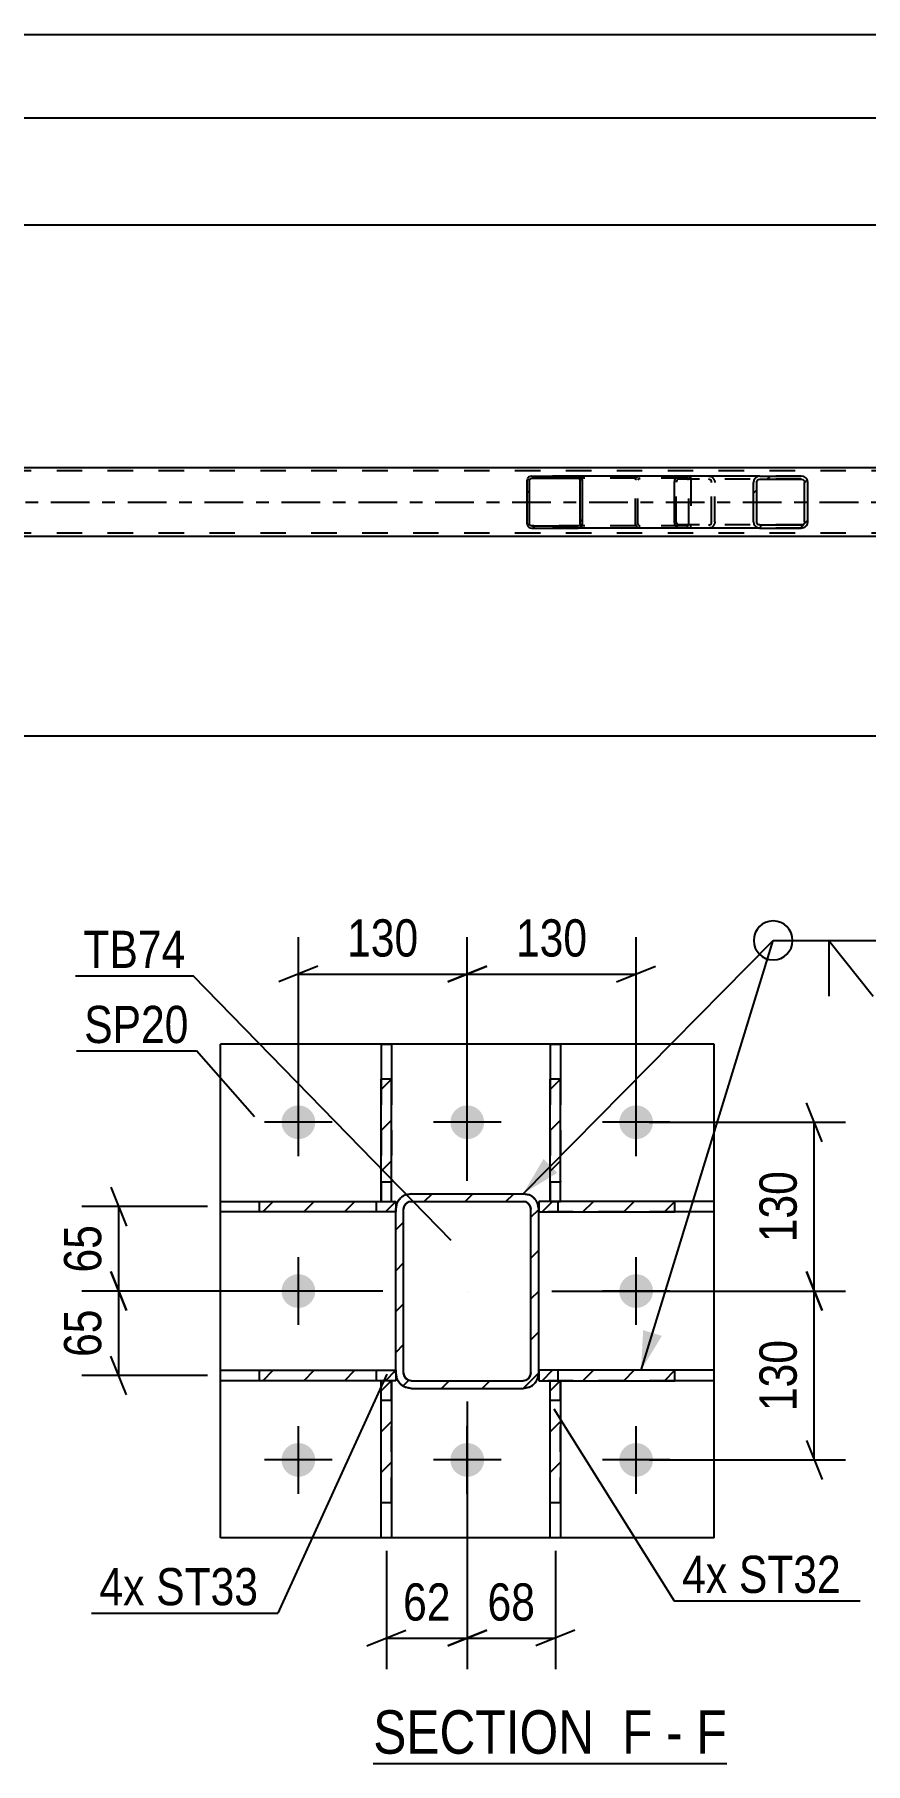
# Model space of a CAD drawing. Header units: millimetres. Extents: x 0 to 841, y 0 to 594.
# Drawn here: x 270.2 to 334.2, y 130.7 to 263.8 of the extents above; entities that cross this region are included whole.
import ezdxf

# ---------------------------------------------------------------- set-up
doc = ezdxf.new("R2010")
doc.units = ezdxf.units.MM
doc.linetypes.add('DXK_LINE_DOT2', pattern=[3.9198, 1.9599, -1.9599])
doc.linetypes.add('DXK_LINE_DOT3', pattern=[5.9187, 2.979, -0.9799, 0.9799, -0.9799])
doc.styles.add('Arial', font='ARIAL.TTF', dxfattribs={"height": 0.2})
doc.styles.add('Arial Narrow', font='ARIALN.TTF', dxfattribs={"height": 0.2})

# ---------------------------------------------------------------- blocks, each defined once
blk = doc.blocks.new('Unknown-318889158-17 - 6079')
at = {"color": 6, "linetype": 'Continuous'}
blk.add_line((296.3, 130.67), (323.52, 130.67), dxfattribs=at)
at = {"color": 0, "linetype": 'Continuous'}
for points in [[(314.41, 131.42), (314.41, 134.92), (296.3, 134.92), (296.3, 131.42)], [(317.8, 131.42), (317.8, 134.92), (315.46, 134.92), (315.46, 131.42)], [(320.13, 131.42), (320.13, 134.92), (318.85, 134.92), (318.85, 131.42)], [(323.52, 131.42), (323.52, 134.92), (321.18, 134.92), (321.18, 131.42)]]:
    blk.add_wipeout(points, dxfattribs=at)
at = {"color": 7, "linetype": 'Continuous', "style": 'Arial Narrow'}
for s, p in [('SECTION ', (296.3, 131.42)), ('F', (315.46, 131.42)), ('F', (321.18, 131.42)), ('-', (318.85, 131.42))]:
    blk.add_text(s, height=3.34, dxfattribs=at).set_placement(p)
blk = doc.blocks.new('Part-318889158-2640 - 2549')
at = {"linetype": 'Continuous'}
h = blk.add_hatch(dxfattribs=at)
h.set_pattern_fill('', scale=0.7, style=0, pattern_type=0)
h.set_pattern_definition([(45, (329.7184, 229.4932), (-1.57154, 1.57154), [])])
h.paths.add_polyline_path([(329.76, 229.31), (329.72, 229.49), (329.61, 229.65), (329.45, 229.75), (329.25, 229.79), (326.07, 229.79), (325.88, 229.75), (325.71, 229.65), (325.61, 229.49), (325.57, 229.31), (325.57, 226.27), (325.61, 226.09), (325.71, 225.93), (325.88, 225.83), (326.07, 225.79), (329.25, 225.79), (329.45, 225.83), (329.61, 225.93), (329.72, 226.09), (329.76, 226.27)])
h.paths.add_polyline_path([(329.49, 226.18), (329.43, 226.1), (329.35, 226.05), (329.25, 226.03), (326.07, 226.03), (325.97, 226.05), (325.89, 226.1), (325.84, 226.18), (325.82, 226.27), (325.82, 229.31), (325.84, 229.4), (325.89, 229.48), (325.97, 229.53), (326.07, 229.55), (329.25, 229.55), (329.35, 229.53), (329.43, 229.48), (329.49, 229.4), (329.51, 229.31), (329.51, 226.27)])
at = {"color": 2, "linetype": 'Continuous'}
for p, q in [((319.5, 229.31), (319.52, 229.49)), ((319.5, 226.27), (319.5, 229.31)), ((319.52, 229.49), (319.58, 229.65)), ((319.58, 229.65), (319.67, 229.75)), ((319.67, 229.75), (319.77, 229.79)), ((326.07, 229.79), (319.77, 229.79)), ((325.61, 229.49), (325.57, 229.31)), ((325.57, 226.27), (325.57, 229.31)), ((325.82, 229.31), (325.84, 229.4)), ((325.82, 226.27), (325.82, 229.31)), ((325.84, 229.4), (325.89, 229.48)), ((326.07, 229.79), (325.88, 229.75)), ((325.89, 229.48), (325.97, 229.53)), ((325.97, 229.53), (326.07, 229.55)), ((326.07, 229.79), (329.25, 229.79)), ((326.07, 229.55), (329.25, 229.55)), ((329.45, 229.75), (329.25, 229.79)), ((329.25, 229.55), (329.35, 229.53)), ((329.35, 229.53), (329.43, 229.48)), ((329.43, 229.48), (329.49, 229.4)), ((329.49, 229.4), (329.51, 229.31)), ((329.51, 226.27), (329.51, 229.31)), ((329.76, 229.31), (329.72, 229.49)), ((329.76, 226.27), (329.76, 229.31)), ((319.52, 226.09), (319.5, 226.27)), ((319.58, 225.93), (319.52, 226.09)), ((319.67, 225.83), (319.58, 225.93)), ((319.77, 225.79), (319.67, 225.83)), ((326.07, 225.79), (319.77, 225.79)), ((325.57, 226.27), (325.61, 226.09)), ((325.84, 226.18), (325.82, 226.27)), ((325.89, 226.1), (325.84, 226.18)), ((325.88, 225.83), (326.07, 225.79)), ((325.97, 226.05), (325.89, 226.1)), ((326.07, 226.03), (325.97, 226.05)), ((326.07, 226.03), (329.25, 226.03)), ((326.07, 225.79), (329.25, 225.79)), ((329.35, 226.05), (329.25, 226.03)), ((329.25, 225.79), (329.45, 225.83)), ((329.43, 226.1), (329.35, 226.05)), ((329.49, 226.18), (329.43, 226.1)), ((329.51, 226.27), (329.49, 226.18)), ((329.72, 226.09), (329.76, 226.27))]:
    blk.add_line(p, q, dxfattribs=at)
at = {"color": 7, "linetype": 'DXK_LINE_DOT2'}
for p, q in [((319.64, 229.4), (319.63, 229.31)), ((319.63, 226.27), (319.63, 229.31)), ((319.67, 229.48), (319.64, 229.4)), ((319.72, 229.53), (319.67, 229.48)), ((319.77, 229.55), (319.72, 229.53)), ((329.25, 229.55), (319.77, 229.55)), ((320.76, 229.55), (320.76, 229.79)), ((322.1, 229.79), (322.3, 229.75)), ((322.2, 229.53), (322.1, 229.55)), ((322.28, 229.48), (322.2, 229.53)), ((322.34, 229.4), (322.28, 229.48)), ((322.35, 229.31), (322.34, 229.4)), ((322.35, 226.27), (322.35, 229.31)), ((322.57, 229.49), (322.61, 229.31)), ((322.61, 226.27), (322.61, 229.31)), ((329.25, 229.79), (326.07, 229.79)), ((319.63, 226.27), (319.64, 226.18)), ((319.64, 226.18), (319.67, 226.1)), ((319.67, 226.1), (319.72, 226.05)), ((319.72, 226.05), (319.77, 226.03)), ((329.25, 226.03), (319.77, 226.03)), ((320.76, 225.79), (320.76, 226.03)), ((322.1, 226.03), (322.2, 226.05)), ((322.3, 225.83), (322.1, 225.79)), ((322.2, 226.05), (322.28, 226.1)), ((322.28, 226.1), (322.34, 226.18)), ((322.34, 226.18), (322.35, 226.27)), ((322.61, 226.27), (322.57, 226.09)), ((329.25, 225.79), (326.07, 225.79))]:
    blk.add_line(p, q, dxfattribs=at)
for centre, start, end in [((322.12, 229.29), 23.8494, 68.8059), ((322.12, 226.28), 291.1941, 336.1506)]:
    blk.add_arc(centre, 0.492, start, end, dxfattribs=at)
at = {"color": 2, "linetype": 'Continuous'}
for centre, start, end in [((326.06, 229.29), 111.1941, 156.1506), ((329.27, 229.29), 23.8494, 68.8059), ((326.06, 226.28), 203.8494, 248.8059), ((329.27, 226.28), 291.1941, 336.1506)]:
    blk.add_arc(centre, 0.492, start, end, dxfattribs=at)
blk = doc.blocks.new('Part-318889158-2665 - 2549')
at = {"linetype": 'Continuous'}
h = blk.add_hatch(dxfattribs=at)
h.set_pattern_fill('', scale=0.7, style=0, pattern_type=0)
h.set_pattern_definition([(45, (312.3856, 229.592), (-1.57154, 1.57154), [])])
h.paths.add_polyline_path([(312.41, 229.47), (312.39, 229.59), (312.31, 229.7), (312.2, 229.77), (312.07, 229.79), (308.5, 229.79), (308.37, 229.77), (308.25, 229.7), (308.18, 229.59), (308.15, 229.47), (308.15, 226.11), (308.18, 225.99), (308.25, 225.88), (308.37, 225.81), (308.5, 225.79), (312.07, 225.79), (312.2, 225.81), (312.31, 225.88), (312.39, 225.99), (312.41, 226.11)])
h.paths.add_polyline_path([(312.23, 226.05), (312.19, 226), (312.14, 225.96), (312.07, 225.95), (308.5, 225.95), (308.43, 225.96), (308.37, 226), (308.34, 226.05), (308.33, 226.11), (308.33, 229.47), (308.34, 229.53), (308.37, 229.58), (308.43, 229.62), (308.5, 229.63), (312.07, 229.63), (312.14, 229.62), (312.19, 229.58), (312.23, 229.53), (312.24, 229.47), (312.24, 226.11)])
at = {"color": 2, "linetype": 'Continuous'}
for p, q in [((308.18, 229.59), (308.15, 229.47)), ((308.15, 226.11), (308.15, 229.47)), ((308.33, 229.47), (308.34, 229.53)), ((308.33, 226.11), (308.33, 229.47)), ((308.34, 229.53), (308.37, 229.58)), ((308.5, 229.79), (308.37, 229.77)), ((308.37, 229.58), (308.43, 229.62)), ((308.43, 229.62), (308.5, 229.63)), ((308.5, 229.79), (312.07, 229.79)), ((308.5, 229.63), (312.07, 229.63)), ((319.77, 229.79), (312.07, 229.79)), ((312.2, 229.77), (312.07, 229.79)), ((312.07, 229.63), (312.14, 229.62)), ((312.14, 229.62), (312.19, 229.58)), ((312.19, 229.58), (312.23, 229.53)), ((312.23, 229.53), (312.24, 229.47)), ((312.24, 226.11), (312.24, 229.47)), ((312.41, 229.47), (312.39, 229.59)), ((312.41, 226.11), (312.41, 229.47)), ((308.15, 226.11), (308.18, 225.99)), ((308.34, 226.05), (308.33, 226.11)), ((308.37, 226), (308.34, 226.05)), ((308.43, 225.96), (308.37, 226)), ((308.37, 225.81), (308.5, 225.79)), ((308.5, 225.95), (308.43, 225.96)), ((308.5, 225.95), (312.07, 225.95)), ((308.5, 225.79), (312.07, 225.79)), ((312.14, 225.96), (312.07, 225.95)), ((312.07, 225.79), (312.2, 225.81)), ((319.77, 225.79), (312.07, 225.79)), ((312.19, 226), (312.14, 225.96)), ((312.23, 226.05), (312.19, 226)), ((312.24, 226.11), (312.23, 226.05)), ((312.39, 225.99), (312.41, 226.11))]:
    blk.add_line(p, q, dxfattribs=at)
at = {"color": 7, "linetype": 'DXK_LINE_DOT2'}
for p, q in [((312.07, 229.79), (308.5, 229.79)), ((320.42, 229.63), (308.5, 229.63)), ((316.5, 229.47), (316.53, 229.59)), ((316.5, 226.11), (316.5, 229.47)), ((316.69, 229.53), (316.67, 229.47)), ((316.67, 226.11), (316.67, 229.47)), ((316.72, 229.58), (316.69, 229.53)), ((316.71, 229.77), (316.85, 229.79)), ((316.72, 229.58), (316.74, 229.59)), ((316.74, 229.59), (316.78, 229.62)), ((316.78, 229.62), (316.85, 229.63)), ((320.42, 229.79), (319.77, 229.79)), ((320.42, 229.79), (320.55, 229.77)), ((320.49, 229.62), (320.42, 229.63)), ((320.54, 229.58), (320.49, 229.62)), ((320.58, 229.53), (320.54, 229.58)), ((320.59, 229.47), (320.58, 229.53)), ((320.59, 226.11), (320.59, 229.47)), ((320.74, 229.59), (320.76, 229.49)), ((320.76, 229.49), (320.76, 229.47)), ((320.76, 229.47), (320.76, 226.11)), ((320.42, 225.95), (308.5, 225.95)), ((312.07, 225.79), (308.5, 225.79)), ((316.53, 225.99), (316.5, 226.11)), ((316.67, 226.11), (316.69, 226.05)), ((316.69, 226.05), (316.72, 226)), ((316.85, 225.79), (316.71, 225.81)), ((316.72, 226), (316.74, 225.99)), ((316.74, 225.99), (316.78, 225.96)), ((316.78, 225.96), (316.85, 225.95)), ((320.42, 225.79), (319.77, 225.79)), ((320.42, 225.95), (320.49, 225.96)), ((320.55, 225.81), (320.42, 225.79)), ((320.49, 225.96), (320.54, 226)), ((320.54, 226), (320.58, 226.05)), ((320.58, 226.05), (320.59, 226.11)), ((320.76, 226.09), (320.74, 225.99)), ((320.76, 226.11), (320.76, 226.09))]:
    blk.add_line(p, q, dxfattribs=at)
at = {"color": 2, "linetype": 'Continuous'}
for centre, start, end in [((308.48, 229.46), 110.7583, 155.68), ((312.08, 229.46), 24.32, 69.2417), ((308.48, 226.12), 204.32, 249.2417), ((312.08, 226.12), 290.7583, 335.68)]:
    blk.add_arc(centre, 0.331, start, end, dxfattribs=at)
at = {"color": 7, "linetype": 'DXK_LINE_DOT2'}
for centre, start, end in [((316.83, 229.46), 110.7583, 155.68), ((320.43, 229.46), 24.32, 69.2417), ((316.83, 226.12), 204.32, 249.2417)]:
    blk.add_arc(centre, 0.331, start, end, dxfattribs=at)
blk = doc.blocks.new('Part-318889158-2780 - 2549')
at = {"color": 2, "linetype": 'Continuous'}
for p, q in [((756.03, 230.43), (93.92, 230.43)), ((486.91, 225.15), (237.7, 225.15))]:
    blk.add_line(p, q, dxfattribs=at)
at = {"color": 7, "linetype": 'DXK_LINE_DOT2'}
for p, q in [((756.03, 230.19), (93.92, 230.19)), ((756.03, 225.39), (93.92, 225.39))]:
    blk.add_line(p, q, dxfattribs=at)
at = {"color": 7, "linetype": 'DXK_LINE_DOT3'}
blk.add_line((93.92, 227.79), (756.03, 227.79), dxfattribs=at)
blk = doc.blocks.new('Part-318889158-6105 - 6079')
at = {"linetype": 'Continuous'}
h = blk.add_hatch(dxfattribs=at)
h.set_pattern_fill('', scale=0.7, style=0, pattern_type=0)
h.set_pattern_definition([(45, (298.0361, 160.942), (-1.57154, 1.57154), [])])
h.paths.add_polyline_path([(298.04, 160.14), (298.04, 160.94), (287.54, 160.94), (287.54, 160.14)])
at = {"color": 2, "linetype": 'Continuous'}
for p, q in [((284.54, 160.14), (284.54, 160.94)), ((284.54, 160.94), (287.54, 160.94)), ((287.54, 160.14), (284.54, 160.14)), ((287.54, 160.94), (298.04, 160.94)), ((287.54, 160.14), (287.54, 160.94)), ((298.04, 160.14), (287.54, 160.14)), ((298.04, 160.94), (298.04, 160.14))]:
    blk.add_line(p, q, dxfattribs=at)
at = {"color": 7, "linetype": 'DXK_LINE_DOT2'}
for p, q in [((287.54, 160.94), (298.04, 160.94)), ((298.04, 160.14), (287.54, 160.14)), ((296.54, 160.14), (296.54, 160.94)), ((298.04, 160.94), (298.04, 160.14))]:
    blk.add_line(p, q, dxfattribs=at)
blk = doc.blocks.new('Part-318889158-6110 - 6079')
at = {"linetype": 'Continuous'}
h = blk.add_hatch(dxfattribs=at)
h.set_pattern_fill('', scale=0.7, style=0, pattern_type=0)
h.set_pattern_definition([(45, (310.7207, 160.1522), (-1.57154, 1.57154), [])])
h.paths.add_polyline_path([(310.72, 150.73), (310.72, 160.15), (309.92, 160.15), (309.92, 150.73)])
at = {"color": 7, "linetype": 'DXK_LINE_DOT2'}
for p, q in [((309.92, 158.65), (309.92, 160.15)), ((309.92, 160.15), (310.72, 160.15)), ((310.72, 150.73), (310.72, 160.15)), ((309.92, 158.65), (310.72, 158.65)), ((309.92, 150.73), (309.92, 158.65))]:
    blk.add_line(p, q, dxfattribs=at)
at = {"color": 2, "linetype": 'Continuous'}
for p, q in [((309.92, 150.73), (309.92, 160.15)), ((309.92, 160.15), (310.72, 160.15)), ((310.72, 160.15), (310.72, 150.73)), ((309.92, 148.04), (309.92, 150.73)), ((310.72, 150.73), (309.92, 150.73)), ((310.72, 150.73), (310.72, 148.04)), ((310.72, 148.04), (309.92, 148.04))]:
    blk.add_line(p, q, dxfattribs=at)
blk = doc.blocks.new('Part-318889158-6115 - 6079')
at = {"linetype": 'Continuous'}
h = blk.add_hatch(dxfattribs=at)
h.set_pattern_fill('', scale=0.7, style=0, pattern_type=0)
h.set_pattern_definition([(45, (297.7213, 160.1522), (-1.57154, 1.57154), [])])
h.paths.add_polyline_path([(297.72, 150.73), (297.72, 160.15), (296.92, 160.15), (296.92, 150.73)])
at = {"color": 7, "linetype": 'DXK_LINE_DOT2'}
for p, q in [((296.92, 158.65), (296.92, 160.15)), ((296.92, 160.15), (297.72, 160.15)), ((297.72, 150.73), (297.72, 160.15)), ((296.92, 158.65), (297.72, 158.65)), ((296.92, 150.73), (296.92, 158.65))]:
    blk.add_line(p, q, dxfattribs=at)
at = {"color": 2, "linetype": 'Continuous'}
for p, q in [((296.92, 150.73), (296.92, 160.15)), ((296.92, 160.15), (297.72, 160.15)), ((297.72, 160.15), (297.72, 150.73)), ((296.92, 148.04), (296.92, 150.73)), ((297.72, 150.73), (296.92, 150.73)), ((297.72, 150.73), (297.72, 148.04)), ((297.72, 148.04), (296.92, 148.04))]:
    blk.add_line(p, q, dxfattribs=at)
blk = doc.blocks.new('Part-318889158-6120 - 6079')
at = {"linetype": 'Continuous'}
h = blk.add_hatch(dxfattribs=at)
h.set_pattern_fill('', scale=0.7, style=0, pattern_type=0)
h.set_pattern_definition([(45, (310.7202, 183.3544), (-1.57154, 1.57154), [])])
h.paths.add_polyline_path([(310.72, 173.95), (310.72, 183.35), (309.92, 183.35), (309.92, 173.95)])
at = {"color": 2, "linetype": 'Continuous'}
for p, q in [((309.92, 186.04), (309.92, 183.35)), ((309.92, 186.04), (310.72, 186.04)), ((310.72, 186.04), (310.72, 183.35)), ((309.92, 173.95), (309.92, 183.35)), ((310.72, 183.35), (309.92, 183.35)), ((310.72, 173.95), (310.72, 183.35)), ((309.92, 173.95), (310.72, 173.95))]:
    blk.add_line(p, q, dxfattribs=at)
at = {"color": 7, "linetype": 'DXK_LINE_DOT2'}
for p, q in [((309.92, 183.35), (309.92, 173.95)), ((310.72, 183.35), (310.72, 175.45)), ((309.92, 175.45), (310.72, 175.45)), ((310.72, 173.95), (310.72, 175.45)), ((309.92, 173.95), (310.72, 173.95))]:
    blk.add_line(p, q, dxfattribs=at)
blk = doc.blocks.new('Part-318889158-6158 - 6079')
at = {"linetype": 'Continuous'}
h = blk.add_hatch(dxfattribs=at)
h.set_pattern_fill('', scale=0.7, style=0, pattern_type=0)
h.set_pattern_definition([(45, (309.0362, 160.7448), (-1.57154, 1.57154), [])])
h.paths.add_polyline_path([(308.94, 160.29), (309.04, 160.74), (309.04, 173.34), (308.94, 173.8), (308.68, 174.19), (308.3, 174.45), (307.84, 174.54), (299.24, 174.54), (298.78, 174.45), (298.39, 174.19), (298.13, 173.8), (298.04, 173.34), (298.04, 160.74), (298.13, 160.29), (298.39, 159.9), (298.78, 159.64), (299.24, 159.54), (307.84, 159.54), (308.3, 159.64), (308.68, 159.9)])
h.paths.add_polyline_path([(308.07, 160.19), (307.84, 160.14), (299.24, 160.14), (299.01, 160.19), (298.81, 160.32), (298.68, 160.52), (298.64, 160.74), (298.64, 173.34), (298.68, 173.57), (298.81, 173.77), (299.01, 173.9), (299.24, 173.94), (307.84, 173.94), (308.07, 173.9), (308.26, 173.77), (308.39, 173.57), (308.44, 173.34), (308.44, 160.74), (308.39, 160.52), (308.26, 160.32)])
at = {"color": 7, "linetype": 'DXK_LINE_DOT2'}
for p, q in [((298.78, 174.45), (299.24, 174.54)), ((299.24, 174.54), (307.84, 174.54)), ((307.84, 174.54), (308.3, 174.45)), ((298.04, 173.34), (298.13, 173.8)), ((298.04, 160.74), (298.04, 173.34)), ((298.68, 173.57), (298.64, 173.34)), ((298.64, 160.74), (298.64, 173.34)), ((298.81, 173.77), (298.68, 173.57)), ((299.01, 173.9), (298.81, 173.77)), ((299.24, 173.94), (299.01, 173.9)), ((299.24, 173.94), (307.84, 173.94)), ((308.07, 173.9), (307.84, 173.94)), ((308.26, 173.77), (308.07, 173.9)), ((308.39, 173.57), (308.26, 173.77)), ((308.44, 173.34), (308.39, 173.57)), ((308.44, 160.74), (308.44, 173.34)), ((308.94, 173.8), (309.04, 173.34)), ((309.04, 160.74), (309.04, 173.34)), ((298.13, 160.29), (298.04, 160.74)), ((298.64, 160.74), (298.68, 160.52)), ((298.68, 160.52), (298.81, 160.32)), ((298.81, 160.32), (299.01, 160.19)), ((299.01, 160.19), (299.24, 160.14)), ((299.24, 160.14), (307.84, 160.14)), ((307.84, 160.14), (308.07, 160.19)), ((308.07, 160.19), (308.26, 160.32)), ((308.26, 160.32), (308.39, 160.52)), ((308.39, 160.52), (308.44, 160.74)), ((309.04, 160.74), (308.94, 160.29)), ((299.24, 159.54), (298.78, 159.64)), ((299.24, 159.54), (307.84, 159.54)), ((308.3, 159.64), (307.84, 159.54))]:
    blk.add_line(p, q, dxfattribs=at)
at = {"color": 2, "linetype": 'Continuous'}
for p, q in [((299.24, 174.54), (298.78, 174.45)), ((299.24, 174.54), (307.84, 174.54)), ((308.3, 174.45), (307.84, 174.54)), ((298.13, 173.8), (298.04, 173.34)), ((298.04, 160.74), (298.04, 173.34)), ((298.64, 173.34), (298.68, 173.57)), ((298.64, 160.74), (298.64, 173.34)), ((298.68, 173.57), (298.81, 173.77)), ((298.81, 173.77), (299.01, 173.9)), ((299.01, 173.9), (299.24, 173.94)), ((299.24, 173.94), (307.84, 173.94)), ((307.84, 173.94), (308.07, 173.9)), ((308.07, 173.9), (308.26, 173.77)), ((308.26, 173.77), (308.39, 173.57)), ((308.39, 173.57), (308.44, 173.34)), ((308.44, 160.74), (308.44, 173.34)), ((309.04, 173.34), (308.94, 173.8)), ((309.04, 160.74), (309.04, 173.34)), ((298.04, 160.74), (298.13, 160.29)), ((298.68, 160.52), (298.64, 160.74)), ((298.81, 160.32), (298.68, 160.52)), ((299.01, 160.19), (298.81, 160.32)), ((299.24, 160.14), (299.01, 160.19)), ((299.24, 160.14), (307.84, 160.14)), ((308.07, 160.19), (307.84, 160.14)), ((308.26, 160.32), (308.07, 160.19)), ((308.39, 160.52), (308.26, 160.32)), ((308.44, 160.74), (308.39, 160.52)), ((308.94, 160.29), (309.04, 160.74)), ((298.78, 159.64), (299.24, 159.54)), ((299.24, 159.54), (307.84, 159.54)), ((307.84, 159.54), (308.3, 159.64))]:
    blk.add_line(p, q, dxfattribs=at)
at = {"color": 7, "linetype": 'DXK_LINE_DOT3'}
blk.add_line((303.54, 167.04), (303.54, 167.04), dxfattribs=at)
at = {"color": 7, "linetype": 'DXK_LINE_DOT2'}
for centre, start, end in [((299.24, 173.34), 112.5, 157.5), ((307.84, 173.34), 22.5, 67.5), ((299.24, 160.74), 202.5, 247.5), ((307.84, 160.74), 292.5, 337.5)]:
    blk.add_arc(centre, 1.2, start, end, dxfattribs=at)
at = {"color": 2, "linetype": 'Continuous'}
for centre, start, end in [((299.24, 173.34), 112.5, 157.5), ((307.84, 173.34), 22.5, 67.5), ((299.24, 160.74), 202.5, 247.5), ((307.84, 160.74), 292.5, 337.5)]:
    blk.add_arc(centre, 1.2, start, end, dxfattribs=at)
blk = doc.blocks.new('Part-318889158-6194 - 6079')
at = {"color": 2, "linetype": 'Continuous'}
for p, q in [((284.54, 148.04), (284.54, 186.04)), ((322.54, 186.04), (284.54, 186.04)), ((322.54, 148.04), (322.54, 186.04)), ((322.54, 148.04), (284.54, 148.04))]:
    blk.add_line(p, q, dxfattribs=at)
blk = doc.blocks.new('Part-318889158-6214 - 6079')
at = {"linetype": 'Continuous'}
h = blk.add_hatch(dxfattribs=at)
h.set_pattern_fill('', scale=0.7, style=0, pattern_type=0)
h.set_pattern_definition([(45, (297.7208, 183.3544), (-1.57154, 1.57154), [])])
h.paths.add_polyline_path([(297.72, 173.95), (297.72, 183.35), (296.92, 183.35), (296.92, 173.95)])
at = {"color": 2, "linetype": 'Continuous'}
for p, q in [((296.92, 186.04), (296.92, 183.35)), ((296.92, 186.04), (297.72, 186.04)), ((297.72, 186.04), (297.72, 183.35)), ((296.92, 173.95), (296.92, 183.35)), ((297.72, 183.35), (296.92, 183.35)), ((297.72, 173.95), (297.72, 183.35)), ((296.92, 173.95), (297.72, 173.95))]:
    blk.add_line(p, q, dxfattribs=at)
at = {"color": 7, "linetype": 'DXK_LINE_DOT2'}
for p, q in [((296.92, 183.35), (296.92, 173.95)), ((297.72, 183.35), (297.72, 175.45)), ((296.92, 175.45), (297.72, 175.45)), ((297.72, 173.95), (297.72, 175.45)), ((296.92, 173.95), (297.72, 173.95))]:
    blk.add_line(p, q, dxfattribs=at)
blk = doc.blocks.new('Part-318889158-6225 - 6079')
at = {"linetype": 'Continuous'}
h = blk.add_hatch(dxfattribs=at)
h.set_pattern_fill('', scale=0.7, style=0, pattern_type=0)
h.set_pattern_definition([(45, (319.5345, 173.9423), (-1.57154, 1.57154), [])])
h.paths.add_polyline_path([(319.53, 173.14), (319.53, 173.94), (309.04, 173.94), (309.04, 173.14)])
at = {"color": 7, "linetype": 'DXK_LINE_DOT2'}
for p, q in [((319.53, 173.94), (309.04, 173.94)), ((309.04, 173.94), (309.04, 173.14)), ((319.53, 173.14), (309.04, 173.14)), ((310.54, 173.14), (310.54, 173.94))]:
    blk.add_line(p, q, dxfattribs=at)
at = {"color": 2, "linetype": 'Continuous'}
for p, q in [((319.53, 173.94), (309.04, 173.94)), ((309.04, 173.94), (309.04, 173.14)), ((309.04, 173.14), (319.53, 173.14)), ((322.54, 173.94), (319.53, 173.94)), ((319.53, 173.14), (319.53, 173.94)), ((322.54, 173.14), (319.53, 173.14)), ((322.54, 173.14), (322.54, 173.94))]:
    blk.add_line(p, q, dxfattribs=at)
blk = doc.blocks.new('Part-318889158-6230 - 6079')
at = {"linetype": 'Continuous'}
h = blk.add_hatch(dxfattribs=at)
h.set_pattern_fill('', scale=0.7, style=0, pattern_type=0)
h.set_pattern_definition([(45, (319.5345, 160.9423), (-1.57154, 1.57154), [])])
h.paths.add_polyline_path([(319.53, 160.14), (319.53, 160.94), (309.04, 160.94), (309.04, 160.14)])
at = {"color": 7, "linetype": 'DXK_LINE_DOT2'}
for p, q in [((319.53, 160.94), (309.04, 160.94)), ((309.04, 160.94), (309.04, 160.14)), ((319.53, 160.14), (309.04, 160.14)), ((310.54, 160.14), (310.54, 160.94))]:
    blk.add_line(p, q, dxfattribs=at)
at = {"color": 2, "linetype": 'Continuous'}
for p, q in [((319.53, 160.94), (309.04, 160.94)), ((309.04, 160.94), (309.04, 160.14)), ((309.04, 160.14), (319.53, 160.14)), ((322.54, 160.94), (319.53, 160.94)), ((319.53, 160.14), (319.53, 160.94)), ((322.54, 160.14), (319.53, 160.14)), ((322.54, 160.14), (322.54, 160.94))]:
    blk.add_line(p, q, dxfattribs=at)
blk = doc.blocks.new('Bolt-318889158-6232 - 6079')
at = {"linetype": 'Continuous'}
for points in [[(289.24, 180.04, -1), (291.84, 180.04, -1)], [(302.24, 180.04, -1), (304.84, 180.04, -1)], [(315.24, 180.04, -1), (317.84, 180.04, -1)], [(289.24, 167.04, -1), (291.84, 167.04, -1)], [(315.24, 167.04, -1), (317.84, 167.04, -1)], [(289.24, 154.04, -1), (291.84, 154.04, -1)], [(302.24, 154.04, -1), (304.84, 154.04, -1)], [(315.24, 154.04, -1), (317.84, 154.04, -1)]]:
    blk.add_hatch(color=1, dxfattribs=at).paths.add_polyline_path(points)
at = {"color": 1, "linetype": 'Continuous'}
for p, q in [((290.54, 177.44), (290.54, 182.64)), ((303.54, 177.44), (303.54, 182.64)), ((316.54, 177.44), (316.54, 182.64)), ((293.14, 180.04), (287.94, 180.04)), ((306.14, 180.04), (300.94, 180.04)), ((319.14, 180.04), (313.94, 180.04)), ((290.54, 164.44), (290.54, 169.64)), ((316.54, 164.44), (316.54, 169.64)), ((293.14, 167.04), (287.94, 167.04)), ((319.14, 167.04), (313.94, 167.04)), ((290.54, 151.44), (290.54, 156.64)), ((303.54, 151.44), (303.54, 156.64)), ((316.54, 151.44), (316.54, 156.64)), ((293.14, 154.04), (287.94, 154.04)), ((306.14, 154.04), (300.94, 154.04)), ((319.14, 154.04), (313.94, 154.04))]:
    blk.add_line(p, q, dxfattribs=at)
blk = doc.blocks.new('Part-318889158-6245 - 6079')
at = {"linetype": 'Continuous'}
h = blk.add_hatch(dxfattribs=at)
h.set_pattern_fill('', scale=0.7, style=0, pattern_type=0)
h.set_pattern_definition([(45, (298.0361, 173.942), (-1.57154, 1.57154), [])])
h.paths.add_polyline_path([(298.04, 173.14), (298.04, 173.94), (287.54, 173.94), (287.54, 173.14)])
at = {"color": 2, "linetype": 'Continuous'}
for p, q in [((284.54, 173.14), (284.54, 173.94)), ((284.54, 173.94), (287.54, 173.94)), ((287.54, 173.14), (284.54, 173.14)), ((287.54, 173.94), (298.04, 173.94)), ((287.54, 173.14), (287.54, 173.94)), ((298.04, 173.14), (287.54, 173.14)), ((298.04, 173.94), (298.04, 173.14))]:
    blk.add_line(p, q, dxfattribs=at)
at = {"color": 7, "linetype": 'DXK_LINE_DOT2'}
for p, q in [((287.54, 173.94), (298.04, 173.94)), ((298.04, 173.14), (287.54, 173.14)), ((296.54, 173.14), (296.54, 173.94)), ((298.04, 173.94), (298.04, 173.14))]:
    blk.add_line(p, q, dxfattribs=at)
blk = doc.blocks.new('StraightDimension-318889158-3051 - 2549')
at = {"color": 7, "linetype": 'Continuous'}
blk.add_line((232.5, 209.8), (487.71, 209.8), dxfattribs=at)
blk = doc.blocks.new('StraightDimension-318889158-2928 - 2549')
at = {"color": 7, "linetype": 'Continuous'}
blk.add_line((232.5, 249.13), (487.71, 249.13), dxfattribs=at)
blk = doc.blocks.new('StraightDimension-318889158-2909 - 2549')
at = {"color": 7, "linetype": 'Continuous'}
blk.add_line((83.7, 263.79), (766.89, 263.79), dxfattribs=at)
blk = doc.blocks.new('StraightDimension-318889158-8620 - 2549')
at = {"color": 7, "linetype": 'Continuous'}
blk.add_line((83.7, 257.37), (766.25, 257.37), dxfattribs=at)
blk = doc.blocks.new('StraightDimension-318889158-6367 - 6079')
at = {"color": 7, "linetype": 'Continuous'}
for p, q in [((303.54, 158.54), (303.54, 137.92)), ((297.32, 147.04), (297.32, 137.92)), ((295.82, 139.72), (298.82, 140.92)), ((297.32, 140.32), (303.54, 140.32)), ((305.04, 140.92), (302.04, 139.72))]:
    blk.add_line(p, q, dxfattribs=at)
at = {"color": 0}
blk.add_wipeout([(302.86, 141.07), (302.86, 145.27), (298, 145.27), (298, 141.07)], dxfattribs=at)
at = {"color": 3, "style": 'Arial Narrow'}
blk.add_text('62', height=2.863, dxfattribs=at).set_placement((298.6, 141.67))
blk = doc.blocks.new('StraightDimension-318889158-6314 - 6079')
at = {"color": 7, "linetype": 'Continuous'}
for p, q in [((290.54, 181.04), (290.54, 194.3)), ((303.54, 175.54), (303.54, 194.3)), ((292.04, 192.05), (289.04, 190.85)), ((302.04, 190.85), (305.04, 192.05)), ((290.54, 191.45), (303.54, 191.45))]:
    blk.add_line(p, q, dxfattribs=at)
at = {"color": 0}
blk.add_wipeout([(300.38, 192.2), (300.38, 196.4), (293.69, 196.4), (293.69, 192.2)], dxfattribs=at)
at = {"color": 3, "style": 'Arial Narrow'}
blk.add_text('130', height=2.863, dxfattribs=at).set_placement((294.29, 192.8))
blk = doc.blocks.new('StraightDimension-318889158-6358 - 6079')
at = {"color": 7, "linetype": 'Continuous'}
for p, q in [((303.54, 158.54), (303.54, 137.92)), ((310.32, 147.04), (310.32, 137.92)), ((302.04, 139.72), (305.04, 140.92)), ((303.54, 140.32), (310.32, 140.32)), ((311.82, 140.92), (308.82, 139.72))]:
    blk.add_line(p, q, dxfattribs=at)
at = {"color": 0}
blk.add_wipeout([(309.36, 141.07), (309.36, 145.27), (304.5, 145.27), (304.5, 141.07)], dxfattribs=at)
at = {"color": 3, "style": 'Arial Narrow'}
blk.add_text('68', height=2.863, dxfattribs=at).set_placement((305.1, 141.67))
blk = doc.blocks.new('StraightDimension-318889158-6305 - 6079')
at = {"color": 7, "linetype": 'Continuous'}
for p, q in [((303.54, 175.54), (303.54, 194.3)), ((316.54, 181.04), (316.54, 194.3)), ((305.04, 192.05), (302.04, 190.85)), ((315.04, 190.85), (318.04, 192.05)), ((303.54, 191.45), (316.54, 191.45))]:
    blk.add_line(p, q, dxfattribs=at)
at = {"color": 0}
blk.add_wipeout([(313.38, 192.2), (313.38, 196.4), (306.69, 196.4), (306.69, 192.2)], dxfattribs=at)
at = {"color": 3, "style": 'Arial Narrow'}
blk.add_text('130', height=2.863, dxfattribs=at).set_placement((307.29, 192.8))
blk = doc.blocks.new('StraightDimension-318889158-6324 - 6079')
at = {"color": 7, "linetype": 'Continuous'}
for p, q in [((276.11, 168.54), (277.31, 165.54)), ((297.04, 167.04), (273.86, 167.04)), ((276.71, 160.54), (276.71, 167.04)), ((277.31, 159.04), (276.11, 162.04)), ((283.54, 160.54), (273.86, 160.54))]:
    blk.add_line(p, q, dxfattribs=at)
at = {"color": 0}
blk.add_wipeout([(275.96, 166.22), (271.76, 166.22), (271.76, 161.37), (275.96, 161.37)], dxfattribs=at)
at = {"color": 3, "style": 'Arial Narrow'}
blk.add_text('65', height=2.863, rotation=90.0002, dxfattribs=at).set_placement((275.36, 161.97))
blk = doc.blocks.new('StraightDimension-318889158-6330 - 6079')
at = {"color": 7, "linetype": 'Continuous'}
for p, q in [((276.11, 175.04), (277.31, 172.04)), ((283.54, 173.54), (273.86, 173.54)), ((276.71, 167.04), (276.71, 173.54)), ((277.31, 165.54), (276.11, 168.54)), ((297.04, 167.04), (273.86, 167.04))]:
    blk.add_line(p, q, dxfattribs=at)
at = {"color": 0}
blk.add_wipeout([(275.96, 172.72), (271.76, 172.72), (271.76, 167.87), (275.96, 167.87)], dxfattribs=at)
at = {"color": 3, "style": 'Arial Narrow'}
blk.add_text('65', height=2.863, rotation=90.0002, dxfattribs=at).set_placement((275.36, 168.47))
blk = doc.blocks.new('StraightDimension-318889158-6337 - 6079')
at = {"color": 7, "linetype": 'Continuous'}
for p, q in [((330.85, 178.54), (329.65, 181.54)), ((317.54, 180.04), (332.65, 180.04)), ((330.25, 167.04), (330.25, 180.04)), ((329.65, 168.54), (330.85, 165.54)), ((310.04, 167.04), (332.65, 167.04))]:
    blk.add_line(p, q, dxfattribs=at)
at = {"color": 0}
blk.add_wipeout([(329.5, 176.89), (325.3, 176.89), (325.3, 170.2), (329.5, 170.2)], dxfattribs=at)
at = {"color": 3, "style": 'Arial Narrow'}
blk.add_text('130', height=2.863, rotation=90.0002, dxfattribs=at).set_placement((328.9, 170.8))
blk = doc.blocks.new('StraightDimension-318889158-6347 - 6079')
at = {"color": 7, "linetype": 'Continuous'}
for p, q in [((330.85, 165.54), (329.65, 168.54)), ((310.04, 167.04), (332.65, 167.04)), ((330.25, 154.04), (330.25, 167.04)), ((329.65, 155.54), (330.85, 152.54)), ((317.54, 154.04), (332.65, 154.04))]:
    blk.add_line(p, q, dxfattribs=at)
at = {"color": 0}
blk.add_wipeout([(329.5, 163.89), (325.3, 163.89), (325.3, 157.2), (329.5, 157.2)], dxfattribs=at)
at = {"color": 3, "style": 'Arial Narrow'}
blk.add_text('130', height=2.863, rotation=90.0002, dxfattribs=at).set_placement((328.9, 157.8))
blk = doc.blocks.new('Mark-318889158-6154 - 6079')
at = {"color": 0}
blk.add_wipeout([(281.84, 191.92), (281.84, 194.92), (273.99, 194.92), (273.99, 191.92)], dxfattribs=at)
blk.add_wipeout([(281.84, 191.92), (281.84, 194.92), (273.99, 194.92), (273.99, 191.92)], dxfattribs=at)
at = {"color": 30, "linetype": 'Continuous'}
for p in [(273.39, 191.32), (302.29, 170.93)]:
    blk.add_line(p, (282.44, 191.32), dxfattribs=at)
at = {"color": 3, "style": 'Arial Narrow'}
blk.add_text('TB74', height=2.863, dxfattribs=at).set_placement((273.99, 191.92))
blk = doc.blocks.new('Mark-318889158-6190 - 6079')
at = {"color": 0}
blk.add_wipeout([(282.09, 186.14), (282.09, 189.14), (274.05, 189.14), (274.05, 186.14)], dxfattribs=at)
blk.add_wipeout([(282.09, 186.14), (282.09, 189.14), (274.05, 189.14), (274.05, 186.14)], dxfattribs=at)
at = {"color": 30, "linetype": 'Continuous'}
for p in [(273.45, 185.54), (287.16, 180.46)]:
    blk.add_line(p, (282.69, 185.54), dxfattribs=at)
at = {"color": 3, "style": 'Arial Narrow'}
blk.add_text('SP20', height=2.863, dxfattribs=at).set_placement((274.05, 186.14))
blk = doc.blocks.new('MarkSet-318889158-6455 - 6079')
at = {"color": 30, "linetype": 'Continuous'}
blk.add_line((297.34, 160.65), (288.95, 142.25), dxfattribs=at)
at = {"color": 0}
for points in [[(278.69, 142.85), (278.69, 145.85), (275.22, 145.85), (275.22, 142.85)], [(287.45, 142.85), (287.45, 145.85), (279.59, 145.85), (279.59, 142.85)]]:
    blk.add_wipeout(points, dxfattribs=at)
for points in [[(278.69, 142.85), (278.69, 145.85), (275.22, 145.85), (275.22, 142.85)], [(287.45, 142.85), (287.45, 145.85), (279.59, 145.85), (279.59, 142.85)]]:
    blk.add_wipeout(points, dxfattribs=at)
at = {"color": 30, "linetype": 'Continuous'}
blk.add_line((274.62, 142.25), (288.95, 142.25), dxfattribs=at)
at = {"color": 3, "style": 'Arial Narrow'}
for s, p in [('4x', (275.22, 142.85)), ('ST33', (279.59, 142.85))]:
    blk.add_text(s, height=2.863, dxfattribs=at).set_placement(p)
blk = doc.blocks.new('WeldMark-318889158-6376 - 6079')
at = {"linetype": 'Continuous'}
for points in [[(310.48, 176.15), (307.84, 174.54), (309.41, 177.21)], [(318.52, 163.59), (316.92, 160.94), (317.08, 164.03)]]:
    blk.add_hatch(color=30, dxfattribs=at).paths.add_polyline_path(points)
at = {"color": 30, "linetype": 'Continuous'}
for p, q in [((307.84, 174.54), (327.09, 194.04)), ((316.92, 160.94), (327.09, 194.04)), ((327.09, 194.04), (336.09, 194.04))]:
    blk.add_line(p, q, dxfattribs=at)
at = {"color": 3, "linetype": 'Continuous'}
for q in [(334.8, 189.76), (331.37, 189.76)]:
    blk.add_line((331.37, 194.04), q, dxfattribs=at)
for start, end in [(90, 270), (270, 90)]:
    blk.add_arc((327.09, 194.04), 1.5, start, end, dxfattribs=at)
at = {"color": 0, "linetype": 'Continuous'}
blk.add_wipeout([(347.46, 193.14), (347.46, 196.14), (339.69, 196.14), (339.69, 193.14)], dxfattribs=at)
blk.add_wipeout([(347.46, 193.14), (347.46, 196.14), (339.69, 196.14), (339.69, 193.14)], dxfattribs=at)
at = {"color": 3, "linetype": 'Continuous'}
for q in [(340.37, 198.33), (340.37, 189.76)]:
    blk.add_line((336.09, 194.04), q, dxfattribs=at)
at = {"color": 3, "linetype": 'Continuous', "style": 'Arial'}
blk.add_text('TYP', height=2.865, dxfattribs=at).set_placement((339.69, 193.14))
blk = doc.blocks.new('MarkSet-318889158-6425 - 6079')
at = {"color": 0}
for points in [[(323.55, 143.8), (323.55, 146.8), (320.08, 146.8), (320.08, 143.8)], [(332.3, 143.8), (332.3, 146.8), (324.45, 146.8), (324.45, 143.8)]]:
    blk.add_wipeout(points, dxfattribs=at)
for points in [[(323.55, 143.8), (323.55, 146.8), (320.08, 146.8), (320.08, 143.8)], [(332.3, 143.8), (332.3, 146.8), (324.45, 146.8), (324.45, 143.8)]]:
    blk.add_wipeout(points, dxfattribs=at)
at = {"color": 30, "linetype": 'Continuous'}
for p, q in [((310.21, 157.97), (319.48, 143.2)), ((319.48, 143.2), (333.8, 143.2))]:
    blk.add_line(p, q, dxfattribs=at)
at = {"color": 3, "style": 'Arial Narrow'}
for s, p in [('4x', (320.08, 143.8)), ('ST32', (324.45, 143.8))]:
    blk.add_text(s, height=2.863, dxfattribs=at).set_placement(p)

msp = doc.modelspace()

# ---------------------------------------------------------------- block references
for name in ['StraightDimension-318889158-2928 - 2549', 'Part-318889158-2780 - 2549', 'Part-318889158-2665 - 2549', 'Part-318889158-2640 - 2549', 'StraightDimension-318889158-3051 - 2549', 'Part-318889158-6194 - 6079', 'Part-318889158-6214 - 6079', 'Part-318889158-6120 - 6079', 'Bolt-318889158-6232 - 6079', 'Part-318889158-6158 - 6079', 'Part-318889158-6245 - 6079', 'Part-318889158-6225 - 6079', 'Part-318889158-6105 - 6079', 'Part-318889158-6115 - 6079', 'Part-318889158-6230 - 6079', 'Part-318889158-6110 - 6079', 'Unknown-318889158-17 - 6079']:
    msp.add_blockref(name, (0, 0))

# ---------------------------------------------------------------- next in the draw order: block references
for name in ['StraightDimension-318889158-2909 - 2549', 'StraightDimension-318889158-6314 - 6079', 'StraightDimension-318889158-6367 - 6079']:
    msp.add_blockref(name, (0, 0))

# ---------------------------------------------------------------- next in the draw order: block references
for name in ['StraightDimension-318889158-8620 - 2549', 'StraightDimension-318889158-6305 - 6079', 'StraightDimension-318889158-6324 - 6079', 'StraightDimension-318889158-6358 - 6079']:
    msp.add_blockref(name, (0, 0))

# ---------------------------------------------------------------- next in the draw order: block references
for name in ['StraightDimension-318889158-6337 - 6079', 'StraightDimension-318889158-6330 - 6079', 'MarkSet-318889158-6455 - 6079']:
    msp.add_blockref(name, (0, 0))

# ---------------------------------------------------------------- next in the draw order: block references
for name in ['Mark-318889158-6154 - 6079', 'StraightDimension-318889158-6347 - 6079']:
    msp.add_blockref(name, (0, 0))

# ---------------------------------------------------------------- next in the draw order: block references
for name in ['WeldMark-318889158-6376 - 6079', 'Mark-318889158-6190 - 6079', 'MarkSet-318889158-6425 - 6079']:
    msp.add_blockref(name, (0, 0))

doc.saveas('drawing.dxf')
